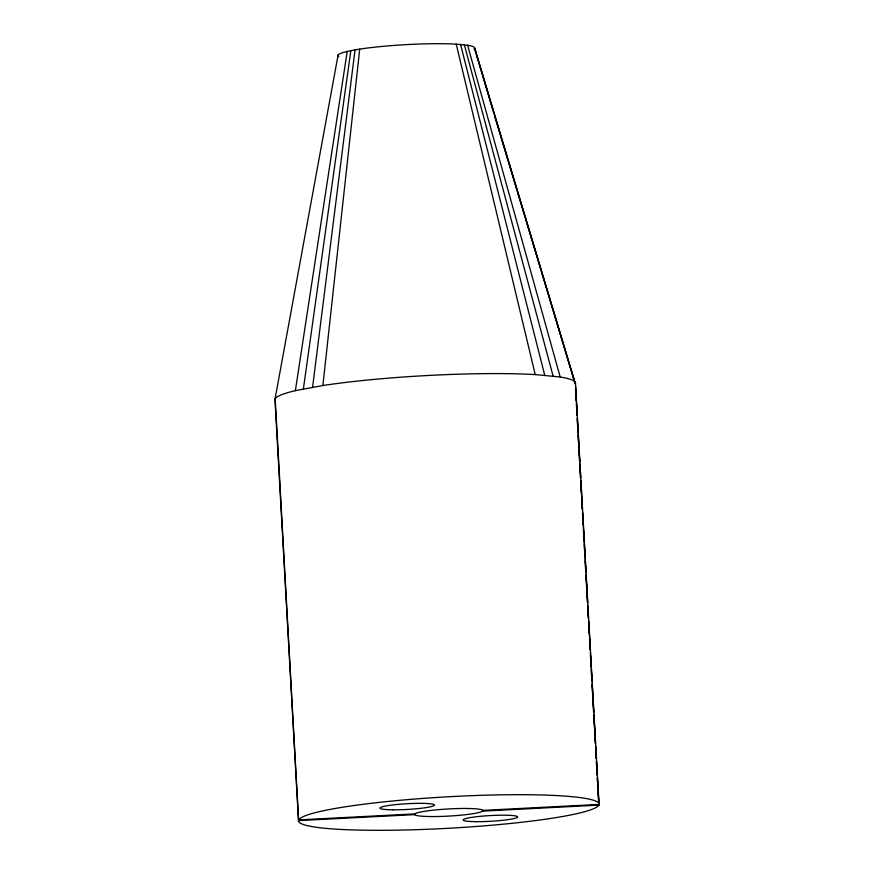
<?xml version="1.0" encoding="UTF-8"?>
<svg xmlns="http://www.w3.org/2000/svg" width="874" height="874" viewBox="0 0 874 874"><rect width="100%" height="100%" fill="white"/><g stroke="black" fill="none" stroke-linecap="round" stroke-linejoin="round"><path stroke-width="1.31" d="M275.266 400.663A150.481 15.732 -3.2 0 1 295.357 390.656L322.877 385.521L359.717 49.119A68.401 7.145 -3.2 0 1 456.239 44.148L467.59 45.251A68.401 7.145 -3.2 0 1 473.927 49.01M312.597 387.193L355.041 49.884L359.717 49.119M303.387 388.908L350.856 50.659L355.041 49.884M295.357 390.656L347.207 51.457L350.856 50.659M298.493 820.61L298.744 819.878L414.768 813.902L414.527 814.623L298.493 820.61L274.949 399.494L338.107 54.942L337.867 55.674M274.949 399.494L275.201 398.762L298.613 820.238M493.602 112.582L474.615 47.906L575.256 384.025L494.389 115.193M599.051 804.408L483.016 810.384L482.776 811.116L598.799 805.129L599.051 804.408L575.507 383.293M322.877 385.521A150.481 15.732 -3.2 0 1 535.227 374.585L560.201 377.011A150.481 15.732 -3.2 0 1 575.387 383.664L474.495 48.278M467.59 45.251L560.201 377.011M464.356 44.814L553.089 376.049M460.565 44.443L544.731 375.241M456.239 44.148L535.227 374.585M575.54 386.384L577.135 415.008M577.288 417.728L579.724 461.341M579.877 464.061L580.642 477.696M580.795 480.416L582.39 509.039M582.543 511.76L585.897 571.727M586.05 574.458L587.645 603.071M587.798 605.802L588.486 618.06M588.639 620.791L590.245 649.404M590.398 652.135L591.993 680.748M592.146 683.479L593.741 712.102M593.894 714.823L595.5 743.446M595.653 746.167L596.341 758.435M596.483 761.156L597.248 774.79M597.401 777.51L598.93 804.768A150.481 15.732 -3.2 0 1 369.003 830.267A150.481 15.732 -3.2 0 1 378.387 802.474A150.481 15.732 -3.2 0 1 598.93 804.768M575.562 389.476L576.174 400.379M576.403 404.465L577.015 415.368M577.244 419.454L577.922 431.723M578.151 435.809L578.763 446.712M578.992 450.798L579.604 461.701M579.91 467.153L580.522 478.056M580.74 482.142L581.352 493.045M581.658 498.497L582.27 509.4M582.499 513.486L583.111 524.389M583.417 529.841L584.018 540.744M584.247 544.841L584.859 555.744M585.165 561.184L585.777 572.088M586.006 576.184L586.683 588.442M586.913 592.539L587.448 602.077M587.754 607.528L588.366 618.431M588.672 623.883L589.207 633.421M589.513 638.872L590.114 649.775M590.42 655.227L591.032 666.13M591.261 670.216L591.873 681.119M592.102 685.205L592.78 697.474M593.009 701.56L593.621 712.463M593.85 716.549L594.539 728.818M594.768 732.904L595.38 743.807M595.598 747.893L596.21 758.796M596.363 761.527L597.128 775.151M597.281 777.882L597.969 790.14M598.122 792.871L598.799 805.129M338.817 56.657A68.401 7.145 -3.2 0 1 347.207 51.457M392.677 809.805A27.356 2.862 -3.2 0 0 434.476 805.173A27.356 2.862 -3.2 0 0 394.382 804.757A27.356 2.862 -3.2 0 0 392.677 809.805M430.642 816.545A34.206 3.572 -3.2 0 0 482.896 810.744A34.206 3.572 -3.2 0 0 432.772 810.231A34.206 3.572 -3.2 0 0 430.642 816.545M475.86 821.658A27.356 2.862 -3.2 0 0 517.67 817.026A27.356 2.862 -3.2 0 0 477.565 816.611A27.356 2.862 -3.2 0 0 475.86 821.658"/></g></svg>
